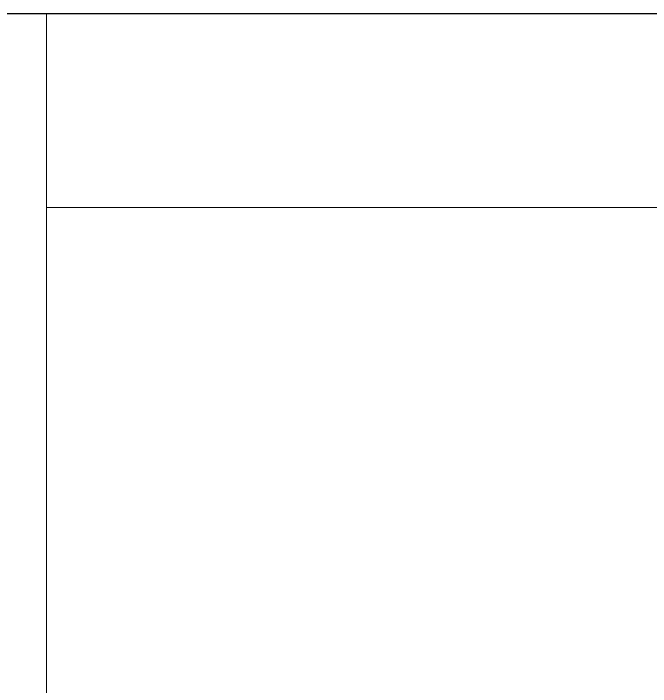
# Model space of a CAD drawing. Extents: x -976302 to -776254, y 5665 to 231437.
# Drawn here: x -797133.6 to -797001.5, y 90527.5 to 90667.2 of the extents above; entities that cross this region are included whole.
import ezdxf

# ---------------------------------------------------------------- set-up
doc = ezdxf.new("R2010")
doc.units = 0
doc.header["$LTSCALE"] = 1000
doc.header["$MEASUREMENT"] = 0
doc.layers.add('暖通', color=7, linetype='Continuous')

# ---------------------------------------------------------------- blocks, each defined once
blk = doc.blocks.new('a2-3d-02')
at = {"color": 7, "linetype": 'Continuous', "lineweight": 15}
for p, q in [((-25152.04, -16270.2), (-25082.548, -16270.2)), ((-25082.548, -16270.2), (-25082.548, -16278.142)), ((-25082.548, -16276.157), (-25082.548, -16278.142)), ((-25082.548, -16278.142), (-25152.04, -16278.142)), ((-25082.548, -16278.142), (-25082.548, -16314.662))]:
    blk.add_line(p, q, dxfattribs=at)

msp = doc.modelspace()

# ---------------------------------------------------------------- linework, layer by layer
at = {"layer": '暖通', "color": 7}
msp.add_line((-805940.1, 90667.21), (-795084.01, 90667.21), dxfattribs=at)
msp.add_line((-805940.1, 90667.21), (-795084.01, 90667.21), dxfattribs=at)

# ---------------------------------------------------------------- block references
at = {"layer": '暖通', "color": 7, "xscale": -5.068799998611212, "yscale": 5.068799999542534, "zscale": 5.068800000000002}
msp.add_blockref('a2-3d-02', (-924265.17, 173137.6), dxfattribs=at)
msp.add_blockref('a2-3d-02', (-924265.17, 173137.6), dxfattribs=at)

doc.saveas('drawing.dxf')
